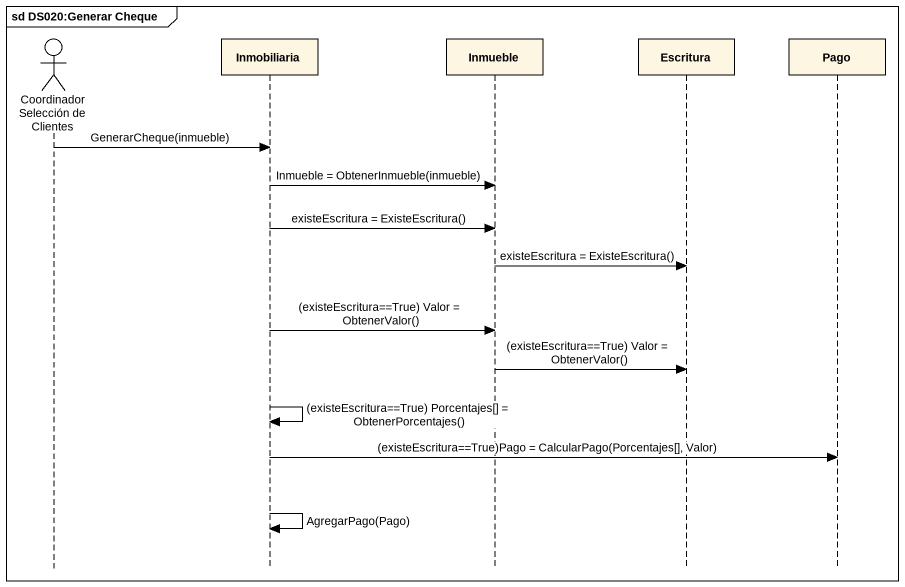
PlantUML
@startuml
mainframe sd DS020:Generar Cheque
hide footbox
actor "Coordinador Selección de Clientes" as Coordinador_Selección_de
participant Inmobiliaria
participant Inmueble
participant Escritura
participant Pago

Coordinador_Selección_de -> Inmobiliaria : GenerarCheque(inmueble)
Inmobiliaria -> Inmueble : Inmueble = ObtenerInmueble(inmueble)
Inmobiliaria -> Inmueble : existeEscritura = ExisteEscritura()
Inmueble -> Escritura : existeEscritura = ExisteEscritura()
Inmobiliaria -> Inmueble : (existeEscritura==True) Valor = ObtenerValor()
Inmueble -> Escritura : (existeEscritura==True) Valor = ObtenerValor()
Inmobiliaria -> Inmobiliaria : (existeEscritura==True) Porcentajes[] = ObtenerPorcentajes()
Inmobiliaria -> Pago : (existeEscritura==True)Pago = CalcularPago(Porcentajes[], Valor)
Inmobiliaria -> Inmobiliaria : AgregarPago(Pago)
@enduml
